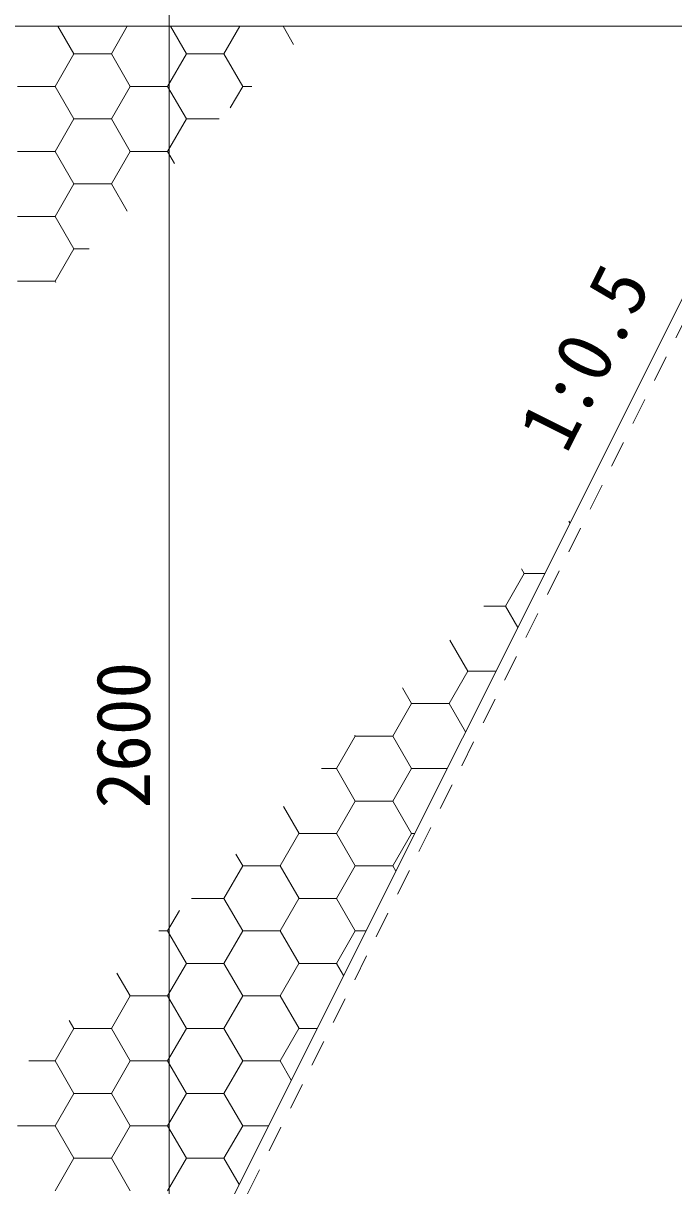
# Model space of a CAD drawing. Units: millimetres at full size, sheet at 1:30; details may follow other scales. Extents: x 47825 to 82541, y -23349 to -5561.
# Drawn here: x 64965 to 65515, y -11784 to -10800 of the extents above; entities that cross this region are included whole.
import ezdxf
from ezdxf.enums import TextEntityAlignment as Align

# ---------------------------------------------------------------- set-up
doc = ezdxf.new("R2010")
doc.units = ezdxf.units.MM
doc.header["$LTSCALE"] = 30
doc.linetypes.add('USER1', pattern=[1.35, 0.75, -0.6])
doc.layers.add('ハッチング', color=7, linetype='Continuous', lineweight=5)
doc.layers.add('寸法線', color=7, linetype='Continuous', lineweight=9)
doc.styles.add('ＭＳ ゴシック', font='')
doc.styles.get('ＭＳ ゴシック').set_extended_font_data('MS Gothic')

msp = doc.modelspace()

# ---------------------------------------------------------------- linework, layer by layer
at = {"layer": 'ハッチング', "lineweight": 20}
for p, q in [((61287.47, -10802.72), (65637.47, -10802.72)), ((65637.47, -10802.72), (64537.47, -13002.72))]:
    msp.add_line(p, q, dxfattribs=at)
at = {"layer": 'ハッチング'}
for p, q in [((65007.51, -10826.09), (64994.02, -10802.72)), ((65039.25, -10826.09), (65052.74, -10802.72)), ((65102.76, -10826.09), (65089.27, -10802.72)), ((65134.5, -10826.09), (65147.99, -10802.72)), ((65193.44, -10818.19), (65184.52, -10802.72)), ((64991.63, -10853.58), (65007.5, -10826.09)), ((65007.51, -10826.09), (65039.26, -10826.09)), ((65055.13, -10853.58), (65039.26, -10826.09)), ((65086.88, -10853.58), (65102.75, -10826.09)), ((65102.76, -10826.09), (65134.51, -10826.09)), ((65150.38, -10853.58), (65134.51, -10826.09)), ((64959.88, -10853.58), (64991.63, -10853.58)), ((65007.51, -10881.08), (64991.63, -10853.58)), ((65039.25, -10881.08), (65055.13, -10853.58)), ((65055.13, -10853.58), (65086.88, -10853.58)), ((65102.76, -10881.08), (65086.88, -10853.58)), ((65139.9, -10871.73), (65150.38, -10853.58)), ((65150.38, -10853.58), (65158.05, -10853.58)), ((64991.63, -10908.58), (65007.5, -10881.08)), ((65007.51, -10881.08), (65039.26, -10881.08)), ((65055.13, -10908.58), (65039.26, -10881.08)), ((65086.88, -10908.58), (65102.75, -10881.08)), ((65102.76, -10881.08), (65130.55, -10881.08)), ((64959.88, -10908.58), (64991.63, -10908.58)), ((65007.51, -10936.07), (64991.63, -10908.58)), ((65039.25, -10936.07), (65055.13, -10908.58)), ((65055.13, -10908.58), (65086.88, -10908.58)), ((65092.8, -10918.83), (65086.88, -10908.58)), ((64991.63, -10963.57), (65007.5, -10936.07)), ((65007.51, -10936.07), (65039.26, -10936.07)), ((65052.54, -10959.09), (65039.26, -10936.07)), ((64959.88, -10963.57), (64991.63, -10963.57)), ((65007.51, -10991.07), (64991.63, -10963.57)), ((64991.63, -11018.56), (65007.5, -10991.07)), ((65007.51, -10991.07), (65020.57, -10991.07)), ((64959.88, -11018.56), (64991.63, -11018.56)), ((64992.16, -11019.48), (64991.63, -11018.56)), ((65427.25, -11223.16), (65426.38, -11221.65)), ((65372.63, -11293.53), (65388.5, -11266.03)), ((65388.51, -11266.03), (65386.12, -11261.91)), ((65388.51, -11266.03), (65405.82, -11266.03)), ((65354.5, -11293.53), (65372.63, -11293.53)), ((65383.05, -11311.57), (65372.63, -11293.53)), ((65340.88, -11348.52), (65325.74, -11322.29)), ((65325, -11376.01), (65340.88, -11348.52)), ((65340.88, -11348.52), (65364.58, -11348.52)), ((65293.26, -11376.01), (65285.48, -11362.55)), ((65277.38, -11403.51), (65293.25, -11376.01)), ((65293.26, -11376.01), (65325.01, -11376.01)), ((65338.84, -11399.98), (65325.01, -11376.01)), ((65229.75, -11431.01), (65245.63, -11403.51)), ((65245.63, -11403.51), (65245.22, -11402.81)), ((65245.63, -11403.51), (65277.38, -11403.51)), ((65293.26, -11431.01), (65277.38, -11403.51)), ((65217.02, -11431.01), (65229.76, -11431.01)), ((65245.63, -11458.5), (65229.76, -11431.01)), ((65277.38, -11458.5), (65293.25, -11431.01)), ((65293.26, -11431.01), (65323.33, -11431.01)), ((65198.01, -11486), (65184.84, -11463.19)), ((65229.75, -11486), (65245.63, -11458.5)), ((65245.63, -11458.5), (65277.38, -11458.5)), ((65293.26, -11486), (65277.38, -11458.5)), ((65182.13, -11513.5), (65198, -11486)), ((65198.01, -11486), (65229.76, -11486)), ((65245.63, -11513.5), (65229.76, -11486)), ((65277.38, -11513.5), (65293.25, -11486)), ((65293.26, -11486), (65295.83, -11486)), ((65150.38, -11513.5), (65144.58, -11503.45)), ((65134.5, -11540.99), (65150.38, -11513.5)), ((65150.38, -11513.5), (65182.13, -11513.5)), ((65198.01, -11540.99), (65182.13, -11513.5)), ((65229.75, -11540.99), (65245.63, -11513.5)), ((65245.63, -11513.5), (65277.38, -11513.5)), ((65279.9, -11517.86), (65277.38, -11513.5)), ((65107.04, -11540.99), (65134.51, -11540.99)), ((65150.38, -11568.49), (65134.51, -11540.99)), ((65182.13, -11568.49), (65198, -11540.99)), ((65198.01, -11540.99), (65229.76, -11540.99)), ((65245.63, -11568.49), (65229.76, -11540.99)), ((65086.88, -11568.49), (65096.9, -11551.13)), ((65079.54, -11568.49), (65086.88, -11568.49)), ((65102.76, -11595.98), (65086.88, -11568.49)), ((65134.5, -11595.98), (65150.38, -11568.49)), ((65150.38, -11568.49), (65182.13, -11568.49)), ((65198.01, -11595.98), (65182.13, -11568.49)), ((65229.75, -11595.98), (65245.63, -11568.49)), ((65245.63, -11568.49), (65254.59, -11568.49)), ((65086.88, -11623.48), (65102.75, -11595.98)), ((65102.76, -11595.98), (65134.51, -11595.98)), ((65150.38, -11623.48), (65134.51, -11595.98)), ((65182.13, -11623.48), (65198, -11595.98)), ((65198.01, -11595.98), (65229.76, -11595.98)), ((65235.7, -11606.28), (65229.76, -11595.98)), ((65055.13, -11623.48), (65043.94, -11604.09)), ((65039.25, -11650.98), (65055.13, -11623.48)), ((65055.13, -11623.48), (65086.88, -11623.48)), ((65102.76, -11650.98), (65086.88, -11623.48)), ((65134.5, -11650.98), (65150.38, -11623.48)), ((65150.38, -11623.48), (65182.13, -11623.48)), ((65198.01, -11650.98), (65182.13, -11623.48)), ((64991.63, -11678.47), (65007.5, -11650.98)), ((65007.51, -11650.98), (65003.68, -11644.35)), ((65007.51, -11650.98), (65039.26, -11650.98)), ((65055.13, -11678.47), (65039.26, -11650.98)), ((65086.88, -11678.47), (65102.75, -11650.98)), ((65102.76, -11650.98), (65134.51, -11650.98)), ((65150.38, -11678.47), (65134.51, -11650.98)), ((65182.13, -11678.47), (65198, -11650.98)), ((65198.01, -11650.98), (65213.35, -11650.98)), ((64969.56, -11678.47), (64991.63, -11678.47)), ((65007.51, -11705.97), (64991.63, -11678.47)), ((65039.25, -11705.97), (65055.13, -11678.47)), ((65055.13, -11678.47), (65086.88, -11678.47)), ((65102.76, -11705.97), (65086.88, -11678.47)), ((65134.5, -11705.97), (65150.38, -11678.47)), ((65150.38, -11678.47), (65182.13, -11678.47)), ((65191.49, -11694.69), (65182.13, -11678.47)), ((64991.63, -11733.47), (65007.5, -11705.97)), ((65007.51, -11705.97), (65039.26, -11705.97)), ((65055.13, -11733.47), (65039.26, -11705.97)), ((65086.88, -11733.47), (65102.75, -11705.97)), ((65102.76, -11705.97), (65134.51, -11705.97)), ((65150.38, -11733.47), (65134.51, -11705.97)), ((64959.88, -11733.47), (64991.63, -11733.47)), ((65007.51, -11760.96), (64991.63, -11733.47)), ((65039.25, -11760.96), (65055.13, -11733.47)), ((65055.13, -11733.47), (65086.88, -11733.47)), ((65102.76, -11760.96), (65086.88, -11733.47)), ((65134.5, -11760.96), (65150.38, -11733.47)), ((65150.38, -11733.47), (65172.1, -11733.47)), ((64991.63, -11788.46), (65007.5, -11760.96)), ((65007.51, -11760.96), (65039.26, -11760.96)), ((65055.13, -11788.46), (65039.26, -11760.96)), ((65086.88, -11788.46), (65102.75, -11760.96)), ((65102.76, -11760.96), (65134.51, -11760.96)), ((65147.29, -11783.1), (65134.51, -11760.96))]:
    msp.add_line(p, q, dxfattribs=at)
at = {"layer": 'ハッチング', "linetype": 'USER1', "lineweight": 9}
msp.add_lwpolyline([(64162.47, -10792.72), (65653.65, -10792.72), (64543.65, -13012.72), (62381.29, -13012.72), (61271.29, -10792.72), (62762.47, -10792.72)], dxfattribs=at)
at = {"layer": '寸法線'}
msp.add_line((65088.14, -10102.72), (65088.14, -12702.72), dxfattribs=at)

# ---------------------------------------------------------------- texts
at = {"layer": 'ハッチング', "style": 'ＭＳ ゴシック'}
msp.add_text('1:0.5', height=47.47, rotation=63.4, dxfattribs=at).set_placement((65439.27, -11082.85), align=Align.MIDDLE_CENTER)
at = {"layer": '寸法線', "style": 'ＭＳ ゴシック'}
msp.add_text('2600', height=45.57, rotation=90, dxfattribs=at).set_placement((65049.14, -11402.72), align=Align.MIDDLE_CENTER)

doc.saveas('drawing.dxf')
